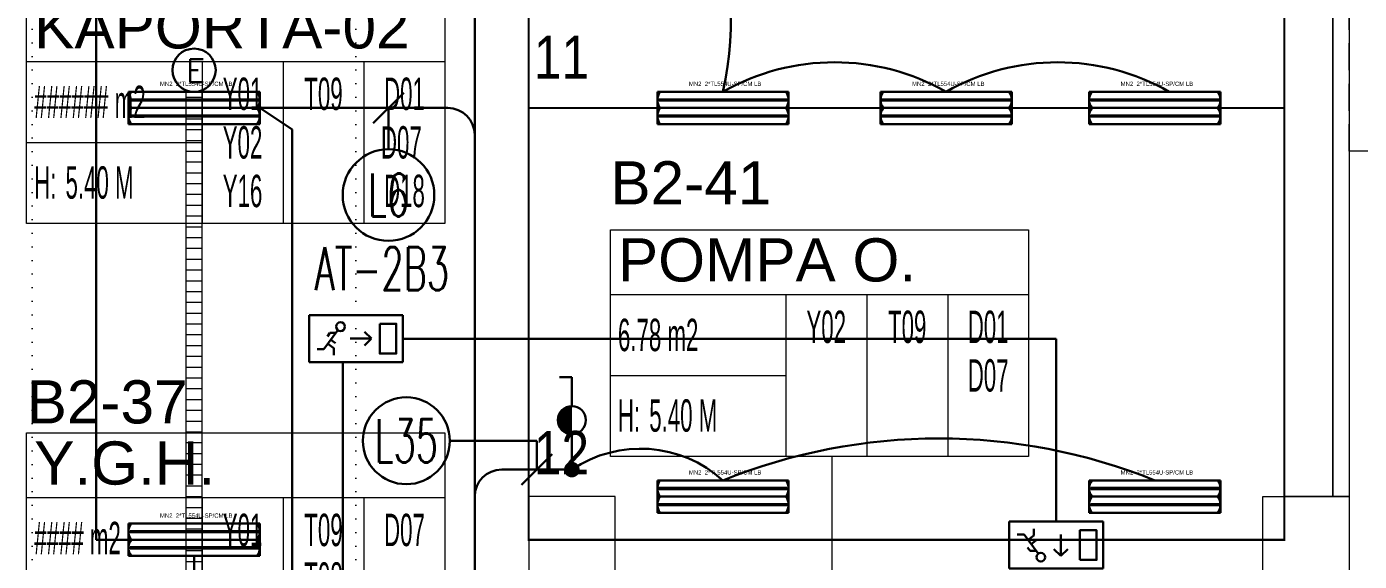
# Model space of a CAD drawing. Header units: metres. Extents: x -13316 to 152404, y -3899 to 30226.
# Drawn here: x 5915 to 7150, y 3540 to 4035 of the extents above; entities that cross this region are included whole.
import ezdxf
from ezdxf.enums import TextEntityAlignment as Align

# ---------------------------------------------------------------- set-up
doc = ezdxf.new("R2010")
doc.units = ezdxf.units.M
doc.header["$LTSCALE"] = 100
doc.header["$MEASUREMENT"] = 0
doc.linetypes.add('DOT2', pattern=[0.125, 0, -0.125])
doc.linetypes.add('HIDDEN', pattern=[0.375, 0.25, -0.125])
doc.layers.get('0').update_dxf_attribs({"color": 9, "lineweight": 9})
for name, color, linetype, lineweight in [('00', 9, 'Continuous', 9), ('01', 9, 'Continuous', 9), ('05', 9, 'Continuous', 9), ('06D', 9, 'Continuous', 9), ('20', 9, 'DOT2', 9), ('21', 9, 'Continuous', 9), ('21_mahal200', 9, 'Continuous', 9), ('E-1x8 W ACİL ÇIKIŞ ARMATÜRÜ (TİP1)', 7, 'Continuous', 30), ('E-1x8 W ACİL ÇIKIŞ ARMATÜRÜ (TİP2)', 7, 'Continuous', 30), ('E-2x54 W SIVAÜSTÜ FLUORESAN YÜKSEK TAVAN ARMATÜRÜ', 7, 'Continuous', 30), ('E-ACİL AYDINLATMA KİTİ', 7, 'Continuous', 30), ('E-ANAHTAR (ETANŞ)', 7, 'Continuous', 30), ('E-KABLO', 7, 'Continuous', 30), ('E-LINYE', 7, 'Continuous', 30)]:
    doc.layers.add(name, color=color, linetype=linetype, lineweight=lineweight)
doc.styles.add('Arial', font='arial.ttf', dxfattribs={"height": 2.5})
doc.styles.add('E-YAZI', font='txttw.shx')
doc.styles.add('MuuM_TEXT-STANDART', font='ARIALN.TTF')
doc.dimstyles.new('MuuM_DIM200', dxfattribs={"dimscale": 20, "dimtxt": 2, "dimasz": 1, "dimexe": 1, "dimexo": 1, "dimgap": 1, "dimtad": 1, "dimdec": 1, "dimrnd": 0.5, "dimdsep": 46, "dimtxsty": 'MuuM_TEXT-STANDART', "dimblk": 'ARCHTICK', "dimcen": 0, "dimdle": 0.15, "dimclrd": 256, "dimclre": 256, "dimclrt": 256, "dimadec": 0, "dimazin": 0, "dimtfac": 5, "dimtdec": 1, "dimtix": 1, "dimtmove": 2, "dimatfit": 3, "dimldrblk": 'DOT', "dimfxl": 3, "dimfxlon": 1, "dimtolj": 1, "dimlwd": -1, "dimlwe": -1, "dimarcsym": 0})

# ---------------------------------------------------------------- blocks, each defined once
blk = doc.blocks.new('2x54 W SIVAÜSTÜ FLUORESAN YÜKSEK TAVAN ARMATÜRÜ')
at = {"layer": 'E-2x54 W SIVAÜSTÜ FLUORESAN YÜKSEK TAVAN ARMATÜRÜ', "color": 4}
for p, q in [((-60.8, 15), (-60.8, -15)), ((-60.8, 15), (60.8, 15)), ((60.8, 15), (60.8, 0)), ((-60, 0), (-15, 0)), ((15, 0), (60, 0)), ((60.8, 0), (60.8, -15)), ((-60.8, -15), (60.8, -15))]:
    blk.add_line(p, q, dxfattribs=at)
at = {"layer": 'E-2x54 W SIVAÜSTÜ FLUORESAN YÜKSEK TAVAN ARMATÜRÜ', "color": 7}
for p, q in [((-60.8, 0), (60.8, 0)), ((-59.3, 8), (59.3, 8)), ((-59.2, 7), (59.4, 7)), ((-59.3, -7), (59.3, -7)), ((-59.2, -8), (59.4, -8))]:
    blk.add_line(p, q, dxfattribs=at)
for centre in [(-59.2, 7.6), (-59.2, 7.3), (59.4, 7.6), (59.4, 7.3), (-59.2, -7.4), (-59.2, -7.7), (59.4, -7.4), (59.4, -7.7)]:
    blk.add_circle(centre, 0.11, dxfattribs=at)
for centre, radius, start, end in [((-48.7, 7.5), 12.1, 141.86, 218.14), ((48.7, 7.5), 12.1, 321.86, 38.14), ((-59.1, 7.5), 0.515, 106.8674, 266.7612), ((-59.3, 7.5), 0.519, 289.2244, 84.4042), ((59.5, 7.5), 0.515, 106.8674, 266.7612), ((59.3, 7.5), 0.519, 289.2244, 84.4042), ((-48.7, -7.5), 12.1, 141.86, 218.14), ((-59.1, -7.5), 0.515, 106.8674, 266.7612), ((-59.3, -7.5), 0.519, 289.2244, 84.4042), ((48.7, -7.5), 12.1, 321.86, 38.14), ((59.5, -7.5), 0.515, 106.8674, 266.7612), ((59.3, -7.5), 0.519, 289.2244, 84.4042)]:
    blk.add_arc(centre, radius, start, end, dxfattribs=at)
at = {"layer": 'E-2x54 W SIVAÜSTÜ FLUORESAN YÜKSEK TAVAN ARMATÜRÜ', "color": 7, "style": 'Arial'}
blk.add_text('MN2  2*TL554U-SP/CM LB', height=3.951, dxfattribs=at).set_placement((-31.6, 20.4))
blk = doc.blocks.new('100_ACİL AYDINLATMA KİTİ')
at = {"layer": 'E-ACİL AYDINLATMA KİTİ', "color": 3}
blk.add_circle((0, 0), 1.251, dxfattribs=at)
at = {"layer": 'E-ACİL AYDINLATMA KİTİ', "color": 3, "style": 'E-YAZI'}
blk.add_text('E', height=1.34, dxfattribs=at).set_placement((-0.448, -0.694))
blk = doc.blocks.new('100_1x8 W ACİL ÇIKIŞ ARMATÜRÜ (TİP1)')
at = {"layer": 'E-1x8 W ACİL ÇIKIŞ ARMATÜRÜ (TİP1)', "color": 4}
for p, q in [((-3.4, 3.4), (3.4, 3.4)), ((-3.4, 0), (-3.4, 3.4)), ((3.4, 3.4), (3.4, 0)), ((3.4, 0), (-3.4, 0))]:
    blk.add_line(p, q, dxfattribs=at)
at = {"layer": 'E-1x8 W ACİL ÇIKIŞ ARMATÜRÜ (TİP1)', "color": 1}
for p, q in [((-1.305, 2.317), (-2.331, 0.937)), ((-1.882, 2.125), (-2.072, 1.87)), ((-1.448, 2.125), (-1.882, 2.125)), ((1.112, 1.705), (0.624, 2.205)), ((-1.608, 1.01), (-2.039, 1.33)), ((-1.484, 1.378), (-1.818, 1.627)), ((-1.608, 1.01), (-1.608, 0.516)), ((1.112, 1.705), (-0.431, 1.705)), ((0.624, 1.205), (1.107, 1.7)), ((-2.821, 0.937), (-2.331, 0.937))]:
    blk.add_line(p, q, dxfattribs=at)
blk.add_lwpolyline([(1.715, 2.777), (2.92, 2.777), (2.92, 0.623), (1.715, 0.623)], close=True, dxfattribs=at)
blk.add_circle((-1.115, 2.574), 0.32, dxfattribs=at)
blk = doc.blocks.new('100_1x8 W ACİL ÇIKIŞ ARMATÜRÜ (TİP2)')
at = {"layer": 'E-1x8 W ACİL ÇIKIŞ ARMATÜRÜ (TİP2)', "color": 4}
for p, q in [((-3.4, 0), (-3.4, 3.4)), ((-3.4, 3.4), (3.4, 3.4)), ((3.4, 3.4), (3.4, 0)), ((3.4, 0), (-3.4, 0))]:
    blk.add_line(p, q, dxfattribs=at)
at = {"layer": 'E-1x8 W ACİL ÇIKIŞ ARMATÜRÜ (TİP2)', "color": 1}
for p, q in [((-1.305, 2.317), (-2.331, 0.937)), ((-1.882, 2.125), (-2.072, 1.87)), ((-1.448, 2.125), (-1.882, 2.125)), ((-0.16, 1.989), (0.335, 2.471)), ((0.34, 2.476), (0.34, 0.934)), ((0.34, 2.476), (0.84, 1.989)), ((-1.608, 1.01), (-2.039, 1.33)), ((-1.484, 1.378), (-1.818, 1.627)), ((-1.608, 1.01), (-1.608, 0.516)), ((-2.821, 0.937), (-2.331, 0.937))]:
    blk.add_line(p, q, dxfattribs=at)
blk.add_lwpolyline([(1.715, 2.777), (2.92, 2.777), (2.92, 0.623), (1.715, 0.623)], close=True, dxfattribs=at)
blk.add_circle((-1.115, 2.574), 0.32, dxfattribs=at)
blk = doc.blocks.new('100_ANAHTAR (ETANŞ)')
at = {"layer": 'E-ANAHTAR (ETANŞ)', "color": 4}
for p, q in [((0, 5.345), (-0.714, 5.345)), ((0, 3.673), (0, 5.345)), ((0, 2.053), (0, 0))]:
    blk.add_line(p, q, dxfattribs=at)
at = {"layer": 'E-ANAHTAR (ETANŞ)', "color": 4, "const_width": 0.81}
blk.add_lwpolyline([(0, 3.268, 0.414214), (-0.405, 2.863, 0.414214), (0, 2.458, 0.414214)], format="xyb", dxfattribs=at)
at = {"layer": 'E-ANAHTAR (ETANŞ)', "color": 4}
blk.add_circle((0, 2.863), 0.81, dxfattribs=at)
blk = doc.blocks.new('p-kolon_80x80')
blk.add_lwpolyline([(-40, -40), (40, -40), (40, 40), (-40, 40)], close=True)
blk = doc.blocks.new('2.bod.sitatik')
at = {"layer": '01'}
blk.add_blockref('p-kolon_80x80', (6100, -5390), dxfattribs=at)
at = {"layer": '01', "xscale": -1, "rotation": 180}
blk.add_blockref('p-kolon_80x80', (6780, -5390), dxfattribs=at)
blk = doc.blocks.new('p-işyeri')
at = {"color": 0, "const_width": 2}
blk.add_lwpolyline([(200, 0), (200, 700), (-200, 700), (-200, 0)], close=True, dxfattribs=at)
blk = doc.blocks.new('p-birim')
blk.add_lwpolyline([(0, 0), (1, 0), (1, 1), (0, 1)], close=True)
blk = doc.blocks.new('p-ızgara')
at = {"layer": '06D'}
h = blk.add_hatch(dxfattribs=at)
h.set_pattern_fill('_USER', color=252, scale=10, angle=180, style=0, pattern_type=0)
h.set_pattern_definition([(180, (20, -8630), (-1e-15, -10), [])])
h.paths.add_polyline_path([(5742.5, -4975), (5742.5, -8278.5), (5757.5, -8278.5), (5757.5, -4975)])
blk.add_lwpolyline([(5742.5, -4975), (5742.5, -8278.5), (5757.5, -8278.5), (5757.5, -4975)], close=True, dxfattribs=at)
blk = doc.blocks.new('_ArchTick')
at = {"color": 0, "linetype": 'ByBlock', "const_width": 0.15}
blk.add_lwpolyline([(-0.5, -0.5), (0.5, 0.5)], dxfattribs=at)
blk = doc.blocks.new('_Dot')
at = {"color": 0, "linetype": 'ByBlock', "lineweight": -2}
blk.add_line((-0.5, 0), (-1, 0), dxfattribs=at)
at = {"color": 0, "linetype": 'ByBlock', "const_width": 0.5}
blk.add_lwpolyline([(-0.25, 0, 1), (0.25, 0, 1)], format="xyb", close=True, dxfattribs=at)
blk = doc.blocks.new('0_roomno2')
blk.add_lwpolyline([(19.375, -10.5), (0, -10.5), (0, 0), (19.375, 0)], close=True)
for points in [[(0, -3), (19.375, -3)], [(8.125, -3), (8.125, -10.5)], [(11.875, -3), (11.875, -10.5)], [(15.625, -3), (15.625, -10.5)], [(0, -6.75), (8.125, -6.75)]]:
    blk.add_lwpolyline(points)
at = {"style": 'MuuM_TEXT-STANDART', "width": 0.6}
blk.add_text('H:', height=1.5, dxfattribs=at).set_placement((0.35, -8.608), align=Align.MIDDLE_LEFT)
at = {"style": 'Arial'}
blk.add_attdef('ODANO', (0, 1.17), '', height=2, dxfattribs=at)
blk.add_attdef('MEKANADI', text='', height=2, dxfattribs=at).set_placement((0.35, -3), align=Align.BOTTOM_LEFT)
at = {"style": 'MuuM_TEXT-STANDART', "width": 0.6}
for tag, p in [('M2', (0.35, -4.875)), ('TEMIZTAVANYUKSEKLIGI', (1.8, -8.608))]:
    blk.add_attdef(tag, text='', height=1.5, dxfattribs=at).set_placement(p, align=Align.MIDDLE_LEFT)
for tag, p in [('YER01', (10, -4.5)), ('TAVAN01', (13.75, -4.5)), ('DUVAR01', (17.5, -4.5)), ('YER02', (10, -6.75)), ('TAVAN02', (13.75, -6.75)), ('DUVAR02', (17.5, -6.75)), ('YER03', (10, -9)), ('TAVAN03', (13.75, -9)), ('DUVAR03', (17.5, -9))]:
    blk.add_attdef(tag, text='', height=1.5, dxfattribs=at).set_placement(p, align=Align.MIDDLE_CENTER)
blk = doc.blocks.new('2.bod.Mimari')
at = {"layer": '00'}
blk.add_lwpolyline([(6820, -4630), (6820, -5350), (6805, -5350), (6805, -4630)], close=True, dxfattribs=at)
at = {"layer": '06D', "linetype": 'DOT2'}
for points in [[(5600, -4350), (5600, -7755), (5600, -8105)], [(5900, -4350), (5900, -7755), (5900, -8105)]]:
    blk.add_lwpolyline(points, dxfattribs=at)
at = {"layer": '20', "linetype": 'HIDDEN'}
blk.add_lwpolyline([(6820, -4630), (7480, -4630), (7480, -5030), (6820, -5030)], close=True, dxfattribs=at)
at = {"layer": '05', "xscale": -45, "yscale": 720}
blk.add_blockref('p-birim', (6805, -5350), dxfattribs=at)
at = {"layer": '06D'}
blk.add_blockref('p-ızgara', (0, 0), dxfattribs=at)
at = {"layer": '06D', "color": 89, "linetype": 'HIDDEN', "true_color": 0x2e4d23, "rotation": 90}
for p in [(6760, -4790), (6760, -5190)]:
    blk.add_blockref('p-işyeri', p, dxfattribs=at)
at = {"layer": '21_mahal200'}
ref = blk.add_blockref('0_roomno2', (5594.9, -4886.87), dxfattribs=dict(at, xscale=20, yscale=20, zscale=20))
ref.add_attrib('ODANO', 'B2-36', (5594.9, -4878.23), dxfattribs={"layer": '0', "height": 40, "style": 'Arial'})
ref.add_attrib('MEKANADI', 'KAPORTA-02', dxfattribs={"layer": '0', "height": 40, "style": 'Arial'}).set_placement((5601.9, -4946.87), align=Align.BOTTOM_LEFT)
ref.add_attrib('M2', '###### m2', dxfattribs={"layer": '0', "height": 30, "style": 'MuuM_TEXT-STANDART', "width": 0.6}).set_placement((5601.9, -4984.37), align=Align.MIDDLE_LEFT)
ref.add_attrib('TEMIZTAVANYUKSEKLIGI', '5.40 M', dxfattribs={"layer": '0', "height": 30, "style": 'MuuM_TEXT-STANDART', "width": 0.6}).set_placement((5630.9, -5059.03), align=Align.MIDDLE_LEFT)
ref.add_attrib('YER01', 'Y01', dxfattribs={"layer": '0', "height": 30, "style": 'MuuM_TEXT-STANDART', "width": 0.6}).set_placement((5794.9, -4976.87), align=Align.MIDDLE_CENTER)
ref.add_attrib('TAVAN01', 'T09', dxfattribs={"layer": '0', "height": 30, "style": 'MuuM_TEXT-STANDART', "width": 0.6}).set_placement((5869.9, -4976.87), align=Align.MIDDLE_CENTER)
ref.add_attrib('DUVAR01', 'D01', dxfattribs={"layer": '0', "height": 30, "style": 'MuuM_TEXT-STANDART', "width": 0.6}).set_placement((5944.9, -4976.87), align=Align.MIDDLE_CENTER)
ref.add_attrib('YER02', 'Y02', dxfattribs={"layer": '0', "height": 30, "style": 'MuuM_TEXT-STANDART', "width": 0.6}).set_placement((5794.9, -5021.87), align=Align.MIDDLE_CENTER)
ref.add_attrib('DUVAR02', 'D07 ', dxfattribs={"layer": '0', "height": 30, "style": 'MuuM_TEXT-STANDART', "width": 0.6}).set_placement((5944.9, -5021.87), align=Align.MIDDLE_CENTER)
ref.add_attrib('YER03', 'Y16', dxfattribs={"layer": '0', "height": 30, "style": 'MuuM_TEXT-STANDART', "width": 0.6}).set_placement((5794.9, -5066.87), align=Align.MIDDLE_CENTER)
ref.add_attrib('DUVAR03', 'D18', dxfattribs={"layer": '0', "height": 30, "style": 'MuuM_TEXT-STANDART', "width": 0.6}).set_placement((5944.9, -5066.87), align=Align.MIDDLE_CENTER)
ref = blk.add_blockref('0_roomno2', (6135.68, -5102.75), dxfattribs=dict(at, xscale=20, yscale=20, zscale=20))
ref.add_attrib('ODANO', 'B2-41', (6135.68, -5079.35), dxfattribs={"layer": '0', "height": 40, "style": 'Arial'})
ref.add_attrib('MEKANADI', 'POMPA O.', dxfattribs={"layer": '0', "height": 40, "style": 'Arial'}).set_placement((6142.68, -5162.75), align=Align.BOTTOM_LEFT)
ref.add_attrib('M2', '6.78 m2', dxfattribs={"layer": '0', "height": 30, "style": 'MuuM_TEXT-STANDART', "width": 0.6}).set_placement((6142.68, -5200.25), align=Align.MIDDLE_LEFT)
ref.add_attrib('TEMIZTAVANYUKSEKLIGI', '5.40 M', dxfattribs={"layer": '0', "height": 30, "style": 'MuuM_TEXT-STANDART', "width": 0.6}).set_placement((6171.68, -5274.91), align=Align.MIDDLE_LEFT)
ref.add_attrib('YER01', 'Y02', dxfattribs={"layer": '0', "height": 30, "style": 'MuuM_TEXT-STANDART', "width": 0.6}).set_placement((6335.68, -5192.75), align=Align.MIDDLE_CENTER)
ref.add_attrib('TAVAN01', 'T09', dxfattribs={"layer": '0', "height": 30, "style": 'MuuM_TEXT-STANDART', "width": 0.6}).set_placement((6410.68, -5192.75), align=Align.MIDDLE_CENTER)
ref.add_attrib('DUVAR01', 'D01', dxfattribs={"layer": '0', "height": 30, "style": 'MuuM_TEXT-STANDART', "width": 0.6}).set_placement((6485.68, -5192.75), align=Align.MIDDLE_CENTER)
ref.add_attrib('DUVAR02', 'D07', dxfattribs={"layer": '0', "height": 30, "style": 'MuuM_TEXT-STANDART', "width": 0.6}).set_placement((6485.68, -5237.75), align=Align.MIDDLE_CENTER)
ref = blk.add_blockref('0_roomno2', (5594.9, -5290.9), dxfattribs=dict(at, xscale=20, yscale=20, zscale=20))
ref.add_attrib('ODANO', 'B2-37', (5594.9, -5282.26), dxfattribs={"layer": '0', "height": 40, "style": 'Arial'})
ref.add_attrib('MEKANADI', 'Y.G.H.', dxfattribs={"layer": '0', "height": 40, "style": 'Arial'}).set_placement((5601.9, -5350.9), align=Align.BOTTOM_LEFT)
ref.add_attrib('M2', '#### m2', dxfattribs={"layer": '0', "height": 30, "style": 'MuuM_TEXT-STANDART', "width": 0.6}).set_placement((5601.9, -5388.4), align=Align.MIDDLE_LEFT)
ref.add_attrib('TEMIZTAVANYUKSEKLIGI', '2.40 M', dxfattribs={"layer": '0', "height": 30, "style": 'MuuM_TEXT-STANDART', "width": 0.6}).set_placement((5630.9, -5463.06), align=Align.MIDDLE_LEFT)
ref.add_attrib('YER01', 'Y01', dxfattribs={"layer": '0', "height": 30, "style": 'MuuM_TEXT-STANDART', "width": 0.6}).set_placement((5794.9, -5380.9), align=Align.MIDDLE_CENTER)
ref.add_attrib('TAVAN01', 'T09', dxfattribs={"layer": '0', "height": 30, "style": 'MuuM_TEXT-STANDART', "width": 0.6}).set_placement((5869.9, -5380.9), align=Align.MIDDLE_CENTER)
ref.add_attrib('DUVAR01', 'D07', dxfattribs={"layer": '0', "height": 30, "style": 'MuuM_TEXT-STANDART', "width": 0.6}).set_placement((5944.9, -5380.9), align=Align.MIDDLE_CENTER)
ref.add_attrib('TAVAN02', 'T08', dxfattribs={"layer": '0', "height": 30, "style": 'MuuM_TEXT-STANDART', "width": 0.6}).set_placement((5869.9, -5425.9), align=Align.MIDDLE_CENTER)
at = {"layer": '21', "style": 'MuuM_TEXT-STANDART'}
for s, p in [('11', (6064.9, -4975)), ('12', (6064.9, -5341.26))]:
    blk.add_text(s, height=40, dxfattribs=at).set_placement(p, align=Align.BOTTOM_LEFT)
at = {"layer": '21_mahal200'}
blk.add_leader([(6341.02, -5490.12), (6341.02, -5312.75)], dimstyle='MuuM_DIM200', override={"dimasz": 1, "dimfxl": 10}, dxfattribs=at)

msp = doc.modelspace()

# ---------------------------------------------------------------- linework, layer by layer
at = {"layer": 'E-KABLO', "color": 6}
for p, q in [((5979.2, 4295), (5979.2, 3560)), ((6130.8, 3960), (6305, 3960)), ((6130.8, 3960), (6160.8, 3940)), ((6160.8, 3940), (6160.8, 2360)), ((6420, 3625), (6355, 3625)), ((6009.2, 3560), (5979.2, 3560)), ((6070, 3175), (6070, 3545))]:
    msp.add_line(p, q, dxfattribs=at)
at = {"layer": 'E-KABLO', "color": 5}
for p, q in [((6330, 4043.67), (6330, 3935)), ((6330, 3935), (6330, 3600)), ((6330, 3600), (6330, 3362.13))]:
    msp.add_line(p, q, dxfattribs=at)
at = {"layer": 'E-KABLO', "color": 4}
for p, q in [((6263.52, 3746.27), (6868.72, 3746.27)), ((6868.72, 3576.83), (6868.72, 3746.27)), ((6207.88, 3724.51), (6207.88, 3370))]:
    msp.add_line(p, q, dxfattribs=at)
at = {"layer": 'E-KABLO', "color": 4, "linetype": 'Continuous', "const_width": 7.2}
msp.add_lwpolyline([(6423.6, 3625, 1), (6416.4, 3625, 1)], format="xyb", close=True, dxfattribs=at)
at = {"layer": 'E-KABLO', "color": 6}
for centre, radius, start, end in [((6274.79, 4039.49), 292.41, 347.258, 59.7481), ((6663.37, 3793.16), 209.17, 60.38449, 119.61551), ((6870.1, 3793.16), 209.17, 60.38449, 119.61551), ((6305, 3935), 25, 0, 90), ((6483.59, 3530.31), 114.06, 47.94312, 123.88564), ((6760, 3119.02), 534.79, 68.03878, 111.96122), ((6355, 3600), 25, 90, 180)]:
    msp.add_arc(centre, radius, start, end, dxfattribs=at)
at = {"layer": 'E-LINYE', "color": 7, "linetype": 'Continuous'}
for p, q in [((6235.96, 3945.86), (6264.25, 3974.14)), ((6250.11, 3960), (6250.11, 3921.77)), ((6387.5, 3651.7), (6306.9, 3651.7)), ((6387.5, 3625), (6387.5, 3651.7)), ((6373.36, 3610.86), (6401.64, 3639.14))]:
    msp.add_line(p, q, dxfattribs=at)
for centre, radius in [((6250.11, 3879.32), 42.44), ((6266.66, 3651.7), 40.25)]:
    msp.add_circle(centre, radius, dxfattribs=at)

# ---------------------------------------------------------------- block references
for name in ['2.bod.sitatik', '2.bod.Mimari']:
    msp.add_blockref(name, (320, 8950))
at = {"layer": 'E-1x8 W ACİL ÇIKIŞ ARMATÜRÜ (TİP1)', "xscale": 12.8, "yscale": 12.8, "zscale": 12.8}
msp.add_blockref('100_1x8 W ACİL ÇIKIŞ ARMATÜRÜ (TİP1)', (6220, 3724.51), dxfattribs=at)
at = {"layer": 'E-1x8 W ACİL ÇIKIŞ ARMATÜRÜ (TİP2)', "xscale": -12.8, "yscale": 12.8, "zscale": 12.8, "rotation": 180}
msp.add_blockref('100_1x8 W ACİL ÇIKIŞ ARMATÜRÜ (TİP2)', (6868.72, 3576.83), dxfattribs=at)
at = {"layer": 'E-2x54 W SIVAÜSTÜ FLUORESAN YÜKSEK TAVAN ARMATÜRÜ', "color": 6}
for p in [(6070, 3960), (6560, 3960), (6766.73, 3960), (6960, 3960), (6560, 3600), (6960, 3600), (6070, 3560)]:
    msp.add_blockref('2x54 W SIVAÜSTÜ FLUORESAN YÜKSEK TAVAN ARMATÜRÜ', p, dxfattribs=at)
at = {"layer": 'E-ACİL AYDINLATMA KİTİ', "xscale": 16, "yscale": 16, "zscale": 16}
msp.add_blockref('100_ACİL AYDINLATMA KİTİ', (6070, 3995.02), dxfattribs=at)
at = {"layer": 'E-ANAHTAR (ETANŞ)', "xscale": 16, "yscale": 16, "zscale": 16}
msp.add_blockref('100_ANAHTAR (ETANŞ)', (6420, 3625), dxfattribs=at)

# ---------------------------------------------------------------- texts
at = {"layer": 'E-LINYE', "color": 3, "linetype": 'Continuous', "style": 'E-YAZI', "width": 0.6}
for s, p in [('L6', (6250.11, 3879.32)), ('AT-2B3', (6244.03, 3811.2)), ('L35', (6266.66, 3651.7))]:
    msp.add_text(s, height=40, dxfattribs=at).set_placement(p, align=Align.MIDDLE_CENTER)

doc.saveas('drawing.dxf')
